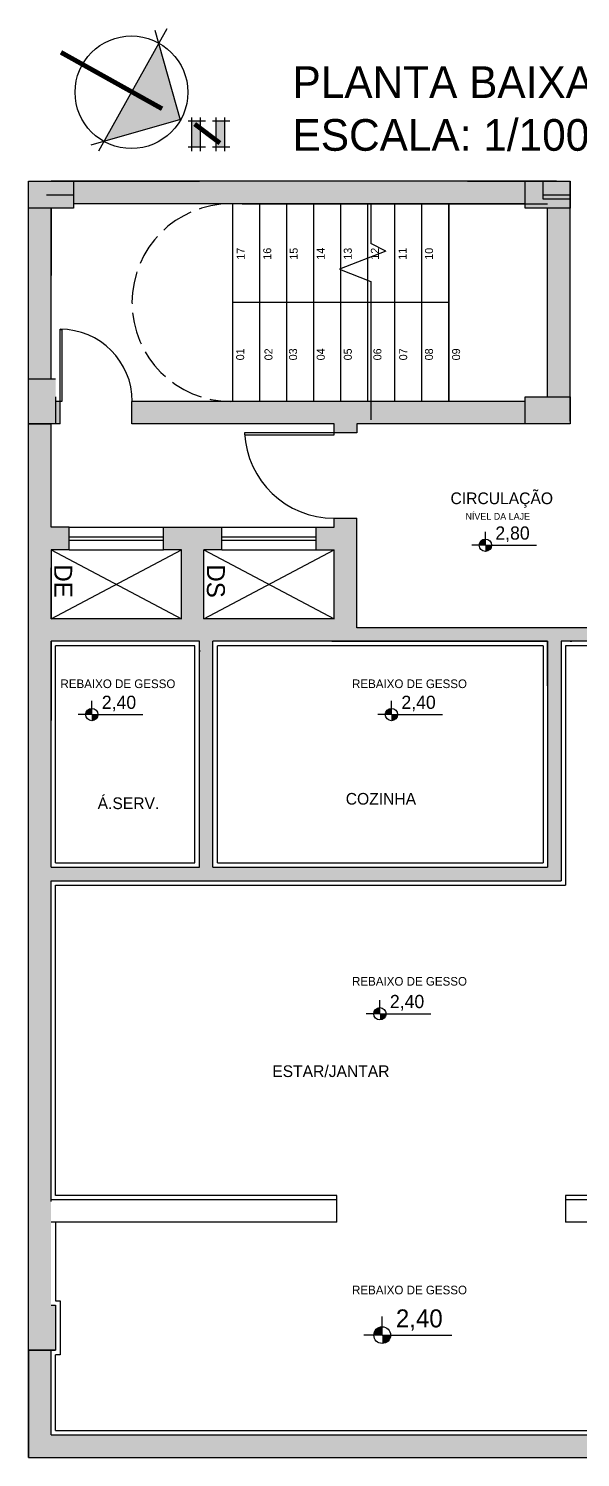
# Model space of a CAD drawing. Header units: millimetres. Extents: x 935 to 1399, y 512 to 900.
# Drawn here: x 1236.5 to 1242.64, y 814.8 to 830.7 of the extents above; entities that cross this region are included whole.
import ezdxf

# ---------------------------------------------------------------- set-up
doc = ezdxf.new("R2010")
doc.units = ezdxf.units.MM
doc.linetypes.add('ACAD_ISO02W100', pattern=[15, 12, -3])
for name, color, linetype in [('COR1', 1, 'Continuous'), ('COR2', 2, 'Continuous'), ('COR5', 5, 'Continuous'), ('COTAS', 6, 'Continuous'), ('projeçao', 7, 'ACAD_ISO02W100')]:
    doc.layers.add(name, color=color, linetype=linetype)

msp = doc.modelspace()

# ---------------------------------------------------------------- hatches: boundary and pattern name
h = msp.add_hatch(color=254)
h.paths.add_polyline_path([(1242.02427, 829.00153), (1237.0016, 829.00153), (1237.0016, 828.75153), (1242.02427, 828.75153)])
h.paths.add_polyline_path([(1242.52427, 828.70153), (1242.27427, 828.70153), (1242.27427, 826.60153), (1242.52427, 826.60153)])
h.paths.add_polyline_path([(1242.02427, 826.55153), (1237.6516, 826.55153), (1237.6516, 826.30153), (1239.9016, 826.30153), (1239.9016, 826.20153), (1240.1516, 826.20153), (1240.1516, 826.30153), (1242.02427, 826.30153)])
h.paths.add_polyline_path([(1236.8516, 826.55153), (1236.8016, 826.55153), (1236.8016, 826.30153), (1236.8516, 826.30153)])
h.paths.add_polyline_path([(1236.7516, 827.09153), (1236.5016, 827.09153), (1236.5016, 826.80153), (1236.7516, 826.80153)])
h.paths.add_polyline_path([(1236.7516, 828.70153), (1236.5016, 828.70153), (1236.5016, 828.41153), (1236.7516, 828.41153)])
for color, points in [(256, [(1237.0016, 829.00153), (1236.5016, 829.00153), (1236.5016, 828.70153), (1237.0016, 828.70153)]), (256, [(1237.0016, 829.00153), (1236.5016, 829.00153), (1236.5016, 828.70153), (1237.0016, 828.70153)]), (256, [(1242.52427, 829.00153), (1242.02427, 829.00153), (1242.02427, 828.70153), (1242.52427, 828.70153)]), (254, [(1236.7516, 828.41153), (1236.5016, 828.41153), (1236.5016, 827.09153), (1236.7516, 827.09153)]), (256, [(1236.8016, 826.30153), (1236.8016, 826.80153), (1236.5016, 826.80153), (1236.5016, 826.30153)]), (256, [(1242.02427, 826.60153), (1242.02427, 826.30153), (1242.52427, 826.30153), (1242.52427, 826.60153)]), (256, [(1236.5016, 815.994), (1236.8016, 815.994), (1236.8016, 816.494), (1236.5016, 816.494)])]:
    msp.add_hatch(color=color).paths.add_polyline_path(points)
h = msp.add_hatch(color=254)
h.dxf.hatch_style = 1
h.paths.add_polyline_path([(1236.7516, 824.13364), (1236.7516, 824.40153), (1236.7516, 824.65153), (1236.7516, 824.70153), (1236.7516, 824.90153), (1236.9516, 824.90153), (1236.9516, 825.15153), (1236.7516, 825.15153), (1236.7516, 826.30153), (1236.6016, 826.30153), (1236.5016, 826.30153), (1236.5016, 821.21759), (1242.42427, 821.21759), (1242.42427, 824.03364), (1240.1516, 824.03364), (1240.1516, 825.15153), (1240.1516, 825.25142), (1239.9016, 825.25142), (1239.9016, 825.15153), (1239.7016, 825.15153), (1239.7016, 824.90153), (1239.9016, 824.90153), (1239.9016, 824.13364), (1238.4516, 824.13364), (1238.4516, 824.90153), (1238.6516, 824.90153), (1238.6516, 825.15153), (1238.0016, 825.15153), (1238.0016, 824.90153), (1238.2016, 824.90153), (1238.2016, 824.30153), (1238.2016, 824.15153), (1238.2016, 824.13364)])
h.paths.add_polyline_path([(1238.4016, 823.88364), (1238.4016, 821.36759), (1236.7516, 821.36759), (1236.7516, 823.88364)], flags=16)
h.paths.add_polyline_path([(1238.3516, 823.83364), (1238.3516, 821.41759), (1236.8016, 821.41759), (1236.8016, 823.83364)], flags=0)
h.paths.add_polyline_path([(1237.27313, 823.06756, -1), (1237.13628, 823.06756, -1)], flags=0)
h.paths.add_polyline_path([(1238.5516, 823.88364), (1242.27427, 823.88364), (1242.27427, 821.36759), (1238.5516, 821.36759)], flags=16)
h.paths.add_polyline_path([(1238.6016, 823.83364), (1242.22427, 823.83364), (1242.22427, 821.41759), (1238.6016, 821.41759)], flags=0)
h.paths.add_polyline_path([(1240.60496, 823.06756, -1), (1240.46811, 823.06756, -1)], flags=0)
h.paths.add_polyline_path([(1237.27946, 823.31401), (1237.79275, 823.31401), (1237.79275, 823.06959), (1237.27946, 823.06959)], flags=8)
h.paths.add_polyline_path([(1236.83212, 823.48218), (1238.35335, 823.48218), (1238.35335, 823.33806), (1236.83212, 823.33806)], flags=8)
h.paths.add_polyline_path([(1240.07504, 823.48218), (1241.59628, 823.48218), (1241.59628, 823.33806), (1240.07504, 823.33806)], flags=8)
h.paths.add_polyline_path([(1240.61129, 823.31401), (1241.12458, 823.31401), (1241.12458, 823.06959), (1240.61129, 823.06959)], flags=8)
h.paths.add_polyline_path([(1239.99635, 822.22767), (1240.88475, 822.22767), (1240.88475, 822.03265), (1239.99635, 822.03265)], flags=8)
h.paths.add_polyline_path([(1237.23683, 822.17814), (1238.03856, 822.17814), (1238.03856, 821.98313), (1237.23683, 821.98313)], flags=8)
h = msp.add_hatch(color=7)
h.paths.add_polyline_path([(1241.58142, 825.01931, 0.41421356), (1241.513, 824.95088), (1241.58142, 824.95088)])
h.paths.add_polyline_path([(1241.58142, 824.95088), (1241.58142, 824.88246, 0.41421356), (1241.64985, 824.95088)])
h = msp.add_hatch(color=254)
h.dxf.hatch_style = 1
h.paths.add_polyline_path([(1244.1266, 824.03364), (1242.42427, 824.03364), (1242.42427, 823.88364), (1244.1266, 823.88364)])
h = msp.add_hatch(color=7)
h.paths.add_polyline_path([(1237.2047, 823.13599, 0.41421356), (1237.13628, 823.06756), (1237.2047, 823.06756)])
h.paths.add_polyline_path([(1237.2047, 823.06756), (1237.2047, 822.99913, 0.41421356), (1237.27313, 823.06756)])
h = msp.add_hatch(color=7)
h.paths.add_polyline_path([(1240.53653, 823.13599, 0.41421356), (1240.46811, 823.06756), (1240.53653, 823.06756)])
h.paths.add_polyline_path([(1240.53653, 823.06756), (1240.53653, 822.99913, 0.41421356), (1240.60496, 823.06756)])
h = msp.add_hatch(color=254)
h.dxf.hatch_style = 1
h.paths.add_polyline_path([(1236.7516, 821.21759), (1236.5016, 821.21759), (1236.5016, 816.494), (1236.7516, 816.494), (1236.7516, 817.64759)])
h = msp.add_hatch(color=7)
h.paths.add_polyline_path([(1240.40861, 819.80658, 0.41421356), (1240.34019, 819.73816), (1240.40861, 819.73816)])
h.paths.add_polyline_path([(1240.40861, 819.73816), (1240.40861, 819.66973, 0.41421356), (1240.47704, 819.73816)])
h = msp.add_hatch(color=7)
h.paths.add_polyline_path([(1240.4346, 816.2558, 0.41421356), (1240.34128, 816.16249), (1240.4346, 816.16249)])
h.paths.add_polyline_path([(1240.4346, 816.16249), (1240.4346, 816.06917, 0.41421356), (1240.52791, 816.16249)])
h = msp.add_hatch(color=254)
h.dxf.hatch_style = 1
h.paths.add_polyline_path([(1236.7516, 815.994), (1236.5016, 815.994), (1236.5016, 814.80153), (1244.2766, 814.80153), (1244.4266, 814.80153), (1244.4266, 815.05153), (1236.7516, 815.05153)])

# ---------------------------------------------------------------- linework, layer by layer
for p, q in [((1236.5016, 829.00153), (1237.0016, 829.00153)), ((1236.5016, 828.70153), (1236.5016, 829.00153)), ((1236.5016, 829.00153), (1237.0016, 829.00153)), ((1236.5016, 829.00153), (1237.0016, 829.00153)), ((1236.5016, 828.70153), (1236.5016, 829.00153)), ((1237.0016, 829.00153), (1237.0016, 828.70153)), ((1237.0016, 829.00153), (1237.0016, 828.80153)), ((1237.0016, 829.00153), (1237.0016, 828.70153)), ((1237.0016, 829.00153), (1237.0016, 828.80153)), ((1242.02427, 829.00153), (1242.52427, 829.00153)), ((1242.02427, 828.70153), (1242.02427, 829.00153)), ((1242.22427, 828.80153), (1242.22427, 829.00153)), ((1242.22427, 829.00153), (1242.52427, 829.00153)), ((1242.52427, 829.00153), (1242.52427, 828.70153)), ((1242.52427, 829.00153), (1242.52427, 828.80153)), ((1236.7016, 828.85153), (1237.0016, 828.85153)), ((1236.7016, 828.85153), (1237.0016, 828.85153)), ((1242.22427, 828.85153), (1242.52427, 828.85153)), ((1237.0016, 828.70153), (1236.5016, 828.70153)), ((1237.0016, 828.70153), (1236.5016, 828.70153)), ((1242.52427, 828.70153), (1242.02427, 828.70153)), ((1242.52427, 828.80153), (1242.22427, 828.80153)), ((1236.5016, 826.30153), (1236.5016, 826.80153)), ((1236.5016, 826.80153), (1236.8016, 826.80153)), ((1236.8016, 826.60153), (1236.8016, 826.30153)), ((1242.02427, 826.60153), (1242.52427, 826.60153)), ((1242.02427, 826.30153), (1242.02427, 826.60153)), ((1242.22427, 826.60153), (1242.52427, 826.60153)), ((1242.52427, 826.60153), (1242.52427, 826.30153)), ((1242.52427, 826.60153), (1242.52427, 826.40153)), ((1236.8016, 826.55153), (1236.8016, 826.30153)), ((1236.8016, 826.30153), (1236.5016, 826.30153)), ((1236.8016, 826.30153), (1236.6016, 826.30153)), ((1242.52427, 826.30153), (1242.02427, 826.30153)), ((1236.5016, 815.994), (1236.5016, 816.494)), ((1236.8016, 816.494), (1236.8016, 816.46759)), ((1236.8016, 816.16759), (1236.8016, 815.994)), ((1236.5016, 815.994), (1236.8016, 815.994)), ((1236.8016, 815.994), (1236.5016, 815.994))]:
    msp.add_line(p, q)
at = {"color": 6}
for p, q in [((1236.7516, 829.00153), (1238.4016, 829.00153)), ((1238.2016, 829.00153), (1236.7516, 829.00153)), ((1236.7516, 829.00153), (1238.4016, 829.00153)), ((1238.2016, 829.00153), (1236.7516, 829.00153)), ((1242.02427, 829.00153), (1237.0016, 829.00153)), ((1238.3516, 829.00153), (1238.4016, 829.00153)), ((1238.4016, 829.00153), (1238.3516, 829.00153)), ((1238.3516, 829.00153), (1238.4016, 829.00153)), ((1241.38472, 829.00153), (1242.27427, 829.00153)), ((1242.37427, 829.00153), (1241.38472, 829.00153)), ((1241.38472, 829.00153), (1242.37427, 829.00153)), ((1242.37427, 829.00153), (1241.38472, 829.00153)), ((1242.52427, 826.33153), (1242.52427, 829.00153)), ((1236.5016, 814.80153), (1236.5016, 828.70153)), ((1236.7516, 828.70153), (1236.7516, 827.95153)), ((1236.7516, 828.70153), (1236.7516, 827.95153)), ((1236.7516, 826.80153), (1236.7516, 828.70153)), ((1242.02427, 828.75153), (1237.0016, 828.75153)), ((1238.77427, 826.55153), (1238.77427, 828.75153)), ((1238.8766, 828.75153), (1241.6766, 828.75153)), ((1239.07427, 826.55153), (1239.07427, 828.75153)), ((1239.37427, 826.55153), (1239.37427, 828.75153)), ((1239.67427, 826.55153), (1239.67427, 828.75153)), ((1239.97427, 826.55153), (1239.97427, 828.75153)), ((1240.27427, 826.55153), (1240.27427, 828.75153)), ((1240.57427, 826.55153), (1240.57427, 828.75153)), ((1240.87427, 826.55153), (1240.87427, 828.75153)), ((1241.17427, 828.75153), (1241.17427, 826.55153)), ((1241.17427, 826.55153), (1241.17427, 828.75153)), ((1241.6766, 828.75153), (1242.27427, 828.75153)), ((1242.27427, 826.60153), (1242.27427, 828.70153)), ((1241.17427, 827.65153), (1238.77427, 827.65153)), ((1236.8516, 826.55153), (1236.8016, 826.55153)), ((1236.8516, 826.30153), (1236.8516, 826.55153)), ((1237.6516, 826.30153), (1237.6516, 826.55153)), ((1242.02427, 826.55153), (1237.6516, 826.55153)), ((1236.8516, 826.30153), (1236.7516, 826.30153)), ((1236.7516, 825.15153), (1236.7516, 826.30153)), ((1239.9016, 826.30153), (1237.6516, 826.30153)), ((1239.9016, 826.18153), (1239.9016, 826.30153)), ((1240.1516, 826.30153), (1240.1516, 826.20153)), ((1242.52427, 826.30153), (1240.1516, 826.30153)), ((1242.52427, 826.30153), (1241.9987, 826.30153)), ((1240.1516, 826.20153), (1239.9016, 826.20153)), ((1239.89864, 825.25142), (1240.1516, 825.25142)), ((1239.9016, 825.15153), (1239.9016, 825.25153)), ((1240.1516, 825.15153), (1240.1516, 825.25153)), ((1236.9516, 825.15153), (1236.7516, 825.15153)), ((1236.9516, 824.90153), (1236.9516, 825.15153)), ((1238.0016, 824.90153), (1238.0016, 825.15153)), ((1238.0016, 825.15153), (1238.6516, 825.15153)), ((1238.6516, 824.90153), (1238.6516, 825.15153)), ((1239.7016, 825.15153), (1239.9016, 825.15153)), ((1239.7016, 824.90153), (1239.7016, 825.15153)), ((1240.1516, 824.03364), (1240.1516, 825.15153)), ((1236.9516, 824.90153), (1236.7516, 824.90153)), ((1236.9516, 824.90153), (1236.7516, 824.90153)), ((1236.7516, 824.90153), (1236.7516, 824.13364)), ((1238.2016, 824.90153), (1238.0016, 824.90153)), ((1238.2016, 824.13364), (1238.2016, 824.90153)), ((1238.2016, 824.15153), (1238.2016, 824.90153)), ((1238.2016, 824.15153), (1238.2016, 824.90153)), ((1238.2016, 824.30153), (1238.2016, 824.90153)), ((1238.6516, 824.90153), (1238.4516, 824.90153)), ((1238.4516, 824.13364), (1238.4516, 824.90153)), ((1239.7016, 824.90153), (1239.9016, 824.90153)), ((1239.9016, 824.13364), (1239.9016, 824.90153)), ((1236.7516, 824.13364), (1236.7516, 824.70153)), ((1236.7516, 824.13364), (1236.7516, 824.65153)), ((1236.7516, 824.13364), (1236.7516, 824.40153)), ((1238.2016, 824.13364), (1236.7516, 824.13364)), ((1238.2016, 824.13364), (1236.7516, 824.13364)), ((1238.2016, 824.13364), (1238.2016, 824.18364)), ((1239.9016, 824.13364), (1238.4516, 824.13364)), ((1239.9016, 824.13364), (1238.4516, 824.13364)), ((1244.1266, 824.03364), (1240.1516, 824.03364)), ((1236.7516, 823.88364), (1236.7516, 823.00153)), ((1236.7516, 821.36759), (1236.7516, 823.88364)), ((1238.4016, 823.88364), (1236.7516, 823.88364)), ((1238.3516, 823.83364), (1236.8016, 823.83364)), ((1236.8016, 821.41759), (1236.8016, 823.83364)), ((1238.3516, 821.41759), (1238.3516, 823.83364)), ((1238.4016, 823.78364), (1238.4016, 823.88364)), ((1238.4016, 821.36759), (1238.4016, 823.88364)), ((1238.5516, 823.78364), (1238.5516, 823.88364)), ((1242.27427, 823.88364), (1238.5516, 823.88364)), ((1238.5516, 821.36759), (1238.5516, 823.88364)), ((1242.22427, 823.83364), (1238.6016, 823.83364)), ((1238.6016, 821.41759), (1238.6016, 823.83364)), ((1242.27427, 823.88364), (1241.90061, 823.88364)), ((1242.22427, 823.83364), (1242.22427, 821.41759)), ((1242.27427, 823.88364), (1242.27427, 821.36759)), ((1242.42427, 823.88364), (1242.42427, 821.21759)), ((1244.1266, 823.88364), (1242.42427, 823.88364)), ((1242.47427, 823.83364), (1242.47427, 821.16759)), ((1244.0766, 823.83364), (1242.47427, 823.83364)), ((1242.52427, 823.88364), (1242.54427, 823.88364)), ((1242.54427, 823.88364), (1242.52427, 823.88364)), ((1236.7516, 821.36759), (1238.4016, 821.36759)), ((1236.8016, 821.41759), (1238.3516, 821.41759)), ((1238.5516, 821.36759), (1242.27427, 821.36759)), ((1238.6016, 821.41759), (1242.22427, 821.41759)), ((1242.42427, 821.46759), (1242.42427, 821.21759)), ((1236.7516, 821.21759), (1242.42427, 821.21759)), ((1236.7516, 817.64759), (1236.7516, 821.21759)), ((1236.8016, 821.16759), (1242.47427, 821.16759)), ((1236.8016, 817.71759), (1236.8016, 821.16759)), ((1239.9305, 817.71759), (1236.8016, 817.71759)), ((1239.9305, 817.41759), (1239.9305, 817.71759)), ((1242.47427, 817.71759), (1242.47427, 817.41759)), ((1245.2429, 817.71759), (1242.47427, 817.71759)), ((1239.9305, 817.66759), (1236.7516, 817.66759)), ((1244.4766, 817.66759), (1242.47427, 817.66759)), ((1239.9305, 817.41759), (1236.7516, 817.41759)), ((1236.8016, 817.41759), (1236.8016, 816.544)), ((1244.2766, 817.41759), (1242.47427, 817.41759)), ((1236.7516, 816.494), (1236.8016, 816.494)), ((1236.8016, 816.544), (1236.8516, 816.544)), ((1236.8516, 816.544), (1236.8516, 815.944)), ((1236.5016, 816.00153), (1236.5016, 814.80153)), ((1236.7516, 815.05153), (1236.7516, 815.994)), ((1236.8016, 815.10153), (1236.8016, 815.944)), ((1236.8516, 815.944), (1236.8016, 815.944)), ((1236.7516, 815.05153), (1244.2766, 815.05153)), ((1236.8016, 815.10153), (1244.2266, 815.10153)), ((1236.5016, 814.80153), (1244.2766, 814.80153))]:
    msp.add_line(p, q, dxfattribs=at)
at = {"color": 3, "linetype": 'Continuous'}
for p, q in [((1240.30924, 828.75153), (1240.30924, 828.30836)), ((1240.475, 828.22541), (1239.95929, 828.02264)), ((1240.475, 828.22541), (1240.30924, 828.30836)), ((1239.95929, 828.02264), (1240.30924, 827.88793)), ((1240.30924, 827.88793), (1240.30924, 826.34631))]:
    msp.add_line(p, q, dxfattribs=at)
at = {"color": 1}
for p, q in [((1236.8516, 826.55153), (1236.8516, 827.3552)), ((1236.8516, 827.35153), (1236.8716, 827.35153)), ((1236.8716, 827.35495), (1236.8716, 826.55153)), ((1236.8716, 826.55153), (1236.8516, 826.55153)), ((1238.9016, 826.20153), (1238.9016, 826.18153)), ((1239.9016, 826.20153), (1238.9016, 826.20153)), ((1238.9016, 826.18153), (1239.9016, 826.18153)), ((1239.9016, 826.18153), (1239.9016, 826.20153)), ((1236.9516, 825.15153), (1238.0016, 825.15153)), ((1238.6516, 825.15153), (1239.7016, 825.15153)), ((1236.7516, 824.90153), (1238.2016, 824.13364)), ((1236.7516, 824.13364), (1238.2016, 824.90153)), ((1236.9516, 824.90153), (1238.0016, 824.90153)), ((1238.4516, 824.90153), (1239.9016, 824.13364)), ((1238.4516, 824.13364), (1239.9016, 824.90153)), ((1238.6516, 824.90153), (1239.7016, 824.90153)), ((1238.4016, 823.78364), (1238.4016, 823.76364)), ((1239.87427, 823.88364), (1242.27427, 823.88364)), ((1242.27427, 823.38536), (1242.27427, 823.88364)), ((1236.8016, 816.494), (1236.8016, 815.994))]:
    msp.add_line(p, q, dxfattribs=at)
at = {"color": 254}
msp.add_line((1236.5016, 826.30153), (1236.7516, 826.30153), dxfattribs=at)
at = {"color": 3}
for p, q in [((1236.9516, 825.04653), (1238.0016, 825.04653)), ((1236.9516, 825.00653), (1238.0016, 825.00653)), ((1238.6516, 825.04653), (1239.7016, 825.04653)), ((1238.6516, 825.00653), (1239.7016, 825.00653))]:
    msp.add_line(p, q, dxfattribs=at)
at = {"color": 7}
for p, q in [((1241.58142, 824.95088), (1241.58142, 825.10222)), ((1241.58142, 824.95088), (1241.43008, 824.95088)), ((1241.58142, 824.95088), (1241.80843, 824.95088)), ((1237.2047, 823.06756), (1237.2047, 823.2189)), ((1240.53653, 823.06756), (1240.53653, 823.2189)), ((1237.2047, 823.06756), (1237.05337, 823.06756)), ((1237.2047, 823.06756), (1237.43171, 823.06756)), ((1240.53653, 823.06756), (1240.3852, 823.06756)), ((1240.53653, 823.06756), (1240.76354, 823.06756)), ((1240.40861, 819.73816), (1240.40861, 819.88949)), ((1240.40861, 819.73816), (1240.25727, 819.73816)), ((1240.40861, 819.73816), (1240.63562, 819.73816)), ((1240.4346, 816.16249), (1240.4346, 816.36887)), ((1240.4346, 816.16249), (1240.22821, 816.16249)), ((1240.4346, 816.16249), (1240.74418, 816.16249))]:
    msp.add_line(p, q, dxfattribs=at)
for centre, radius in [((1241.58142, 824.95088), 0.06843), ((1237.2047, 823.06756), 0.06843), ((1240.53653, 823.06756), 0.06843), ((1240.40861, 819.73816), 0.06843), ((1240.4346, 816.16249), 0.09332)]:
    msp.add_circle(centre, radius, dxfattribs=at)
at = {"color": 6, "linetype": 'ACAD_ISO02W100', "ltscale": 0.03}
msp.add_arc((1238.7516, 827.65153), 1.1, 90, 270, dxfattribs=at)
at = {"color": 1}
for centre, radius, start, end in [((1236.8516, 826.55153), 0.80367, 0, 90), ((1239.9017, 826.25153), 1.00011, 182.865677, 269.824609)]:
    msp.add_arc(centre, radius, start, end, dxfattribs=at)
at = {"layer": 'COR1', "color": 1}
for p, q in [((1238.27777, 829.67553), (1238.47006, 829.67553)), ((1238.31173, 829.71205), (1238.31173, 829.33469)), ((1238.40916, 829.71205), (1238.40916, 829.33469)), ((1238.54851, 829.67553), (1238.7408, 829.67553)), ((1238.58247, 829.71205), (1238.58247, 829.33469)), ((1238.67991, 829.71205), (1238.67991, 829.33469)), ((1238.27519, 829.38338), (1238.47006, 829.38338)), ((1238.54593, 829.38338), (1238.7408, 829.38338))]:
    msp.add_line(p, q, dxfattribs=at)
at = {"layer": 'COR1', "color": 1, "const_width": 0.05273}
msp.add_lwpolyline([(1238.34858, 829.63854), (1238.62973, 829.42622)], dxfattribs=at)
at = {"layer": 'COR1', "color": 1}
for points in [[(1238.31173, 829.67553), (1238.40916, 829.67553), (1238.31173, 829.38338), (1238.40916, 829.38338)], [(1238.58247, 829.67553), (1238.67991, 829.67553), (1238.58247, 829.38338), (1238.67991, 829.38338)]]:
    msp.add_solid(points, dxfattribs=at)
at = {"layer": 'COR2', "color": 2}
for p, q in [((1237.28158, 829.33958), (1238.04133, 830.70058)), ((1238.19027, 829.68126), (1237.90749, 830.6787)), ((1237.19843, 829.40852), (1238.19587, 829.6913))]:
    msp.add_line(p, q, dxfattribs=at)
at = {"layer": 'COR2', "color": 2, "const_width": 0.05273}
msp.add_lwpolyline([(1237.9866, 829.80812), (1236.86155, 830.43616)], dxfattribs=at)
at = {"layer": 'COR2', "color": 2}
msp.add_solid([(1238.19587, 829.6913), (1237.34294, 829.44949), (1237.94846, 830.5342)], dxfattribs=at)
at = {"layer": 'COR5', "color": 5}
msp.add_circle((1237.6457, 829.99184), 0.62691, dxfattribs=at)
at = {"layer": 'COTAS', "color": 7}
for p, q in [((1241.80843, 824.95088), (1242.14918, 824.95088)), ((1237.43171, 823.06756), (1237.77246, 823.06756)), ((1240.76354, 823.06756), (1241.10429, 823.06756)), ((1240.63562, 819.73816), (1240.97637, 819.73816)), ((1240.74418, 816.16249), (1241.20888, 816.16249))]:
    msp.add_line(p, q, dxfattribs=at)
at = {"layer": 'projeçao', "color": 1, "linetype": 'Continuous'}
msp.add_line((1239.87427, 823.88364), (1242.0218, 823.88364), dxfattribs=at)

# ---------------------------------------------------------------- texts
at = {"attachment_point": 1}
for s, insert, char_height, width in [('PLANTA BAIXA TIPO - DEMARCAÇÃO DE SETOR\\PESCALA: 1/100', (1239.43691, 830.28085), 0.352405, 24.3855), ('CIRCULAÇÃO', (1241.19432, 825.53868), 0.130011, 8.9964), ('NÍVEL DA LAJE', (1241.36002, 825.31018), 0.0743747, 1.4306), ('REBAIXO DE GESSO', (1236.85614, 823.45816), 0.0960779, 1.848), ('REBAIXO DE GESSO', (1240.09906, 823.45816), 0.0960779, 1.848), ('Á.SERV.', (1237.26933, 822.14564), 0.130011, 8.9963859), ('COZINHA', (1240.02885, 822.19516), 0.130011, 8.9964), ('REBAIXO DE GESSO', (1240.09906, 820.14732), 0.0960779, 1.848), ('ESTAR/JANTAR', (1239.21132, 819.16433), 0.1300105, 8.9964), ('REBAIXO DE GESSO', (1240.09906, 816.71234), 0.0960779, 1.848)]:
    msp.add_mtext(s, dxfattribs=dict(at, insert=insert, char_height=char_height, width=width))
at = {"color": 7, "char_height": 0.08903, "attachment_point": 1, "rotation": 90}
for s, insert in [('17', (1238.81717, 828.12888)), ('16', (1239.11118, 828.12888)), ('15', (1239.4052, 828.12888)), ('14', (1239.70622, 828.12888)), ('13', (1240.00724, 828.12888)), ('12', (1240.30826, 828.12888)), ('11', (1240.61627, 828.12888)), ('10', (1240.91029, 828.12888)), ('01', (1238.81017, 827.00927)), ('02', (1239.12519, 827.00927)), ('03', (1239.3982, 827.00927)), ('04', (1239.70622, 827.00927)), ('05', (1240.00724, 827.00927)), ('06', (1240.33626, 827.00927)), ('07', (1240.62328, 827.00927)), ('08', (1240.91029, 827.00927)), ('09', (1241.21131, 827.00927))]:
    msp.add_mtext(s, dxfattribs=dict(at, insert=insert))
at = {"char_height": 0.2, "width": 3.8469, "attachment_point": 1, "rotation": 270}
for s, insert in [('DE', (1236.98637, 824.73825)), ('DS', (1238.68477, 824.73825))]:
    msp.add_mtext(s, dxfattribs=dict(at, insert=insert))
at = {"layer": 'projeçao', "color": 7, "attachment_point": 1}
for s, insert, char_height, width in [('2,80', (1241.69284, 825.16067), 0.146653, 0.8631), ('2,40', (1237.31612, 823.27734), 0.146653, 0.8630554), ('2,40', (1240.64795, 823.27734), 0.146653, 0.8630554), ('2,40', (1240.52003, 819.94794), 0.146653, 0.8630554), ('2,40', (1240.58655, 816.44858), 0.2, 1.177)]:
    msp.add_mtext(s, dxfattribs=dict(at, insert=insert, char_height=char_height, width=width))

doc.saveas('drawing.dxf')
